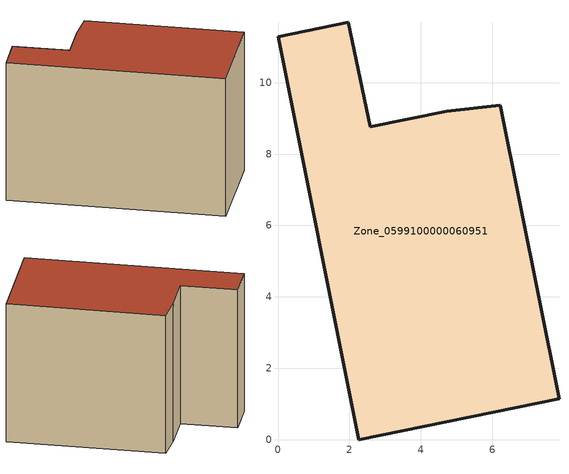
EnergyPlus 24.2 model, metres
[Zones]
Zone_0599100000060951
 floor ground (C_G): 0,11.29 1.97,11.69 2.58,8.76 4.72,9.2 6.23,9.36 7.87,1.15 2.26,0 z0
 wall outside (C_F): 1.97,11.69 0,11.29 2.26,0 7.87,1.15 6.23,9.36 4.72,9.2 2.58,8.76 1.97,11.69 z0:7.86
 roof outside (C_R): 6.23,9.36 4.72,9.2 2.58,8.76 1.97,11.69 0,11.29 2.26,0 7.87,1.15 z7.86
[BUILDING]
Pand.0599100000060951: North Axis=0; Terrain=City; Loads Convergence Tolerance Value=0.04; Temperature Convergence Tolerance Value=0.4; Solar Distribution=FullExterior; Maximum Number of Warmup Days=25; Minimum Number of Warmup Days=1
[Site:Location]
Rotterdam.The.Hague.AP_ZH_NLD Design_Conditions: Latitude=51.96; Longitude=4.45; Time Zone=1; Elevation=-4.5
[SITE:GROUNDTEMPERATURE:BUILDINGSURFACE]
18, 18, 18, 18, 18, 18, 18, 18, 18, 18, 18, 18
[MATERIAL] Thermal Absorptance=0.9; Solar Absorptance=0.7; Visible Absorptance=0.7
Name | Roughness | Thickness | Conductivity | Density | Specific Heat
G.TC.1975-1991 | MediumSmooth | 0.15 | 0.288461 | 540 | 1210
F.TC.1975-1991 | Rough | 0.3 | 0.230769 | 1920 | 840
R.TC.1975-1991 | MediumRough | 0.2 | 0.153846 | 1500 | 1000
[CONSTRUCTION]
C_G: G.TC.1975-1991
C_F: F.TC.1975-1991
C_R: R.TC.1975-1991
[ZONE]
Zone_0599100000060951: Type=1; Multiplier=1; Ceiling Height=Autocalculate; Volume=Autocalculate; Floor Area=autocalculate; Part of Total Floor Area=Yes
[ZONEINFILTRATION:DESIGNFLOWRATE]
Infil_Zone_0599100000060951: Zone or ZoneList or Space or SpaceList=Zone_0599100000060951; Schedule=AlwaysOn; Design Flow Rate Calculation Method=Flow/Area; Flow Rate per Floor Area=0.003; Constant Term Coefficient=1; Temperature Term Coefficient=0; Velocity Term Coefficient=0; Velocity Squared Term Coefficient=0
[HVACTEMPLATE:ZONE:IDEALLOADSAIRSYSTEM]
Zone_0599100000060951: Maximum Heating Supply Air Temperature=50; Minimum Cooling Supply Air Temperature=13; Maximum Heating Supply Air Humidity Ratio=0.0156; Minimum Cooling Supply Air Humidity Ratio=0.0077; Heating Limit=NoLimit; Cooling Limit=NoLimit; Dehumidification Control Type=ConstantSensibleHeatRatio; Cooling Sensible Heat Ratio=0.7; Dehumidification Setpoint=60; Humidification Control Type=None; Humidification Setpoint=30; Outdoor Air Method=None; Outdoor Air Flow Rate per Person=0.00944; Outdoor Air Flow Rate per Zone Floor Area=0; Outdoor Air Flow Rate per Zone=0; Demand Controlled Ventilation Type=None; Outdoor Air Economizer Type=NoEconomizer; Heat Recovery Type=None; Sensible Heat Recovery Effectiveness=0.7; Latent Heat Recovery Effectiveness=0.65
[ZONECONTROL:THERMOSTAT]
ThermostatControl_Zone_0599100000060951: Zone or ZoneList=Zone_0599100000060951; Control Type Schedule=DualSetpointControlType; Control 1=Thermostat_Zone_0599100000060951; Temperature Difference Between Cutout And Setpoint=0
[THERMOSTATSETPOINT:DUALSETPOINT]
Thermostat_Zone_0599100000060951: Heating Setpoint Temperature Schedule=HeatingSetpoint_Zone_0599100000060951; Cooling Setpoint Temperature Schedule=CoolingSetpoint_Zone_0599100000060951
[SCHEDULE:COMPACT]
HeatingSetpoint_Zone_0599100000060951: Through: 12/31, For: AllDays, Until: 24:00, 21
CoolingSetpoint_Zone_0599100000060951: Through: 12/31, For: AllDays, Until: 24:00, 24
DualSetpointControlType: Through: 12/31, For: AllDays, Until: 24:00, 4
AlwaysOn: Through: 12/31, For: AllDays, Until: 24:00, 1
